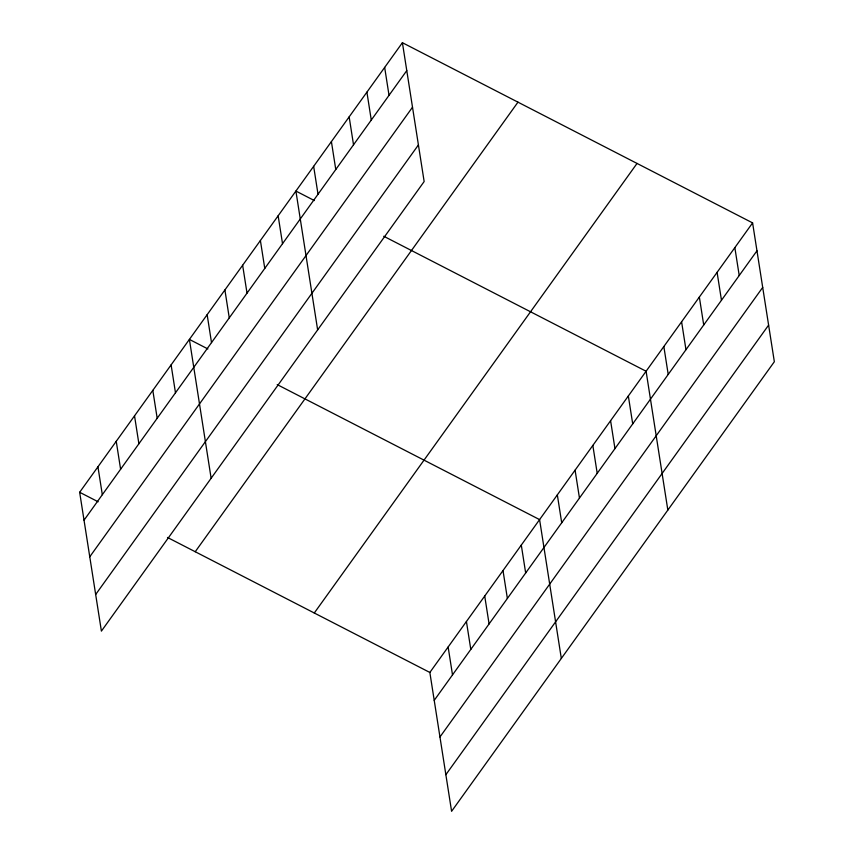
<?xml version="1.0" encoding="UTF-8"?>
<svg xmlns="http://www.w3.org/2000/svg" width="854" height="854" viewBox="0 0 854 854"><rect width="100%" height="100%" fill="white"/><g stroke="black" fill="none" stroke-linecap="round" stroke-linejoin="round"><path stroke-width="1.28" d="M402.405 42.7L424.15 181.539L101.402 631.106L79.657 492.278L402.405 42.7L752.598 222.894L774.343 361.722L451.595 811.3L429.85 672.461L752.598 222.894M84.034 520.182L406.782 70.604M89.766 556.787L412.514 107.209M95.669 594.501L418.417 144.934M195.224 551.737L517.972 102.16M314.283 613.001L637.041 163.424M434.216 700.365L756.975 250.798M439.949 736.981L762.707 287.403M445.863 774.695L768.611 325.118M314.389 200.573L295.9 191.061L317.645 329.9M383.734 236.248L646.094 371.244L667.839 510.084M207.885 348.934L189.396 339.422L211.13 478.251M277.219 384.61L539.589 519.606L561.324 658.445M79.657 492.278L98.146 501.789M167.491 537.465L429.85 672.461M734.846 247.617L739.222 275.522M717.093 272.341L721.47 300.245M699.351 297.075L703.717 324.979M681.599 321.798L685.965 349.702M663.846 346.521L668.212 374.426M628.341 395.978L632.707 423.883M610.589 420.702L614.955 448.606M592.836 445.425L597.213 473.34M575.084 470.159L579.46 498.063M557.331 494.882L561.708 522.787M521.292 545.087L525.669 572.991M503.006 570.557L507.372 598.462M484.72 596.039L489.086 623.943M384.663 67.423L389.029 95.338M466.423 621.509L470.8 649.414M366.91 92.157L371.276 120.062M448.136 646.99L452.513 674.895M349.158 116.881L353.524 144.785M331.405 141.604L335.771 169.508M313.653 166.338L318.019 194.242M278.148 215.784L282.525 243.689M260.395 240.508L264.772 268.423M242.643 265.242L247.019 293.146M224.901 289.965L229.267 317.869M207.148 314.688L211.514 342.603M171.11 364.893L175.476 392.797M152.813 390.374L157.189 418.279M134.526 415.845L138.892 443.749M116.24 441.326L120.606 469.23M97.943 466.796L102.32 494.701"/></g></svg>
